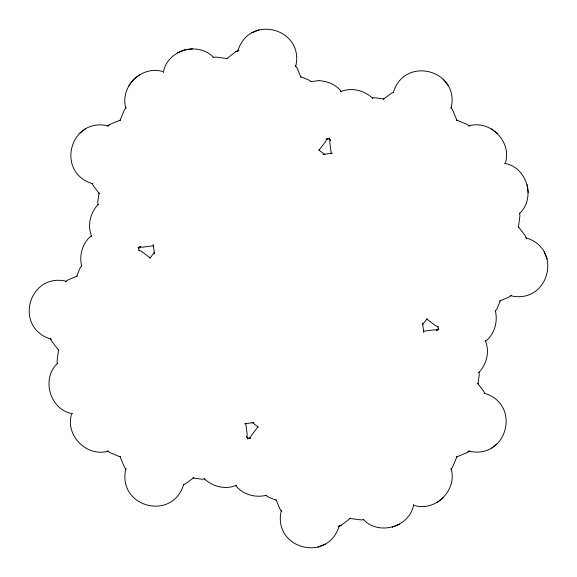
<?xml version="1.0" encoding="UTF-8"?>
<svg xmlns="http://www.w3.org/2000/svg" width="577" height="577" viewBox="0 0 577 577"><rect width="100%" height="100%" fill="white"/><g stroke="black" fill="none" stroke-linecap="round" stroke-linejoin="round"><path stroke-width="0.87" d="M58.594 349.612L57.073 361.238L57.426 363.936M98.963 193.151L97.758 202.289L98.083 204.777M71.505 414.423C65.143 435.628 86.983 457.467 108.195 451.113M163.305 72.673C166.803 50.062 198.12 40.852 213.656 57.52M125.887 468.805C116.763 506.995 172.552 522.005 183.746 484.334M246.754 437.669L247.187 434.344L245.759 423.547M295.698 66.528C304.836 28.309 249.019 13.408 237.832 51.043M281.302 510.472C272.164 548.691 327.981 563.592 339.168 525.957M330.246 139.331L329.813 142.656L331.241 153.453M451.113 108.195C460.237 70.005 404.448 54.995 393.254 92.666M413.695 504.327C410.197 526.938 378.88 536.148 363.344 519.48M505.495 162.577C511.857 141.372 490.017 119.533 468.805 125.887M478.037 383.849L479.242 374.711L478.917 372.223M518.406 227.388L519.927 215.762L519.574 213.064M504.327 163.305C526.938 166.803 536.148 198.12 519.48 213.656M162.577 71.505C141.372 65.143 119.533 86.983 125.887 108.195M119.951 120.629L124.444 109.789L126.103 107.632M76.683 276.304L80.203 267.793L81.732 265.795M500.317 300.696L496.797 309.207L495.268 311.205M457.049 456.371L452.556 467.211L450.897 469.368M326.928 138.444L325.644 141.538L319.009 150.171M250.072 438.556L251.356 435.462L257.991 426.829M108.195 125.887C70.005 116.763 54.995 172.559 92.666 183.746M128.902 85.461L133.648 79.265L139.843 74.512M98.227 204.388C90.221 212.704 87.004 225.816 91.793 236.527M57.52 363.344C40.852 378.88 50.062 410.197 72.673 413.695M149.933 258.236L154.607 252.135M422.393 324.865L427.081 318.756M478.773 372.612C486.786 364.296 489.996 351.184 485.207 340.473M414.423 505.495C435.628 511.857 457.467 490.017 451.113 468.805M468.805 451.113C506.995 460.237 522.005 404.448 484.334 393.254M107.632 126.103L109.789 124.444L120.629 119.951M456.371 457.049L467.211 452.556L469.368 450.897M107.798 125.974L109.789 124.444M91.469 235.683C82.453 242.693 78.962 255.272 81.66 266.206M65.475 281.886L68.129 279.845L77.412 276.001M383.222 99.439L391.192 93.33L393.514 92.363M193.778 477.561L185.808 483.67L183.486 484.637M511.525 295.114L508.871 297.155L499.588 300.999M485.531 341.317C494.547 334.307 498.038 321.728 495.34 310.794M467.211 452.556L469.202 451.026M79.265 133.648L85.461 128.902M226.472 58.847L235.777 51.706L238.871 50.423M338.129 526.577L341.223 525.294L350.527 518.153M491.539 448.098L497.735 443.352M437.157 502.488L443.352 497.735M251.803 32.86L259.015 29.874M238.294 50.668L235.777 51.706M338.706 526.332L341.223 525.294M317.985 547.126L325.197 544.14M177.492 52.774L184.719 49.781L192.458 48.764M340.473 91.793C351.184 87.004 364.296 90.214 372.612 98.227M236.527 485.207C225.816 489.996 212.704 486.786 204.388 478.773M392.281 527.219L399.508 524.226M153.453 245.759L142.656 247.187L139.331 246.754M423.547 331.241L434.344 329.813L437.669 330.246M213.064 57.426L215.762 57.073L227.388 58.594M310.794 81.66L318.533 80.643M372.223 98.083L374.711 97.758L383.849 98.963M323.098 154.441L332.417 153.208M244.583 423.792L253.902 422.559M204.777 478.917L202.289 479.242L193.151 478.037M266.206 495.34C255.272 498.038 242.693 494.547 235.683 485.531M363.936 519.574L361.238 519.927L349.612 518.406M318.547 80.643C327.152 80.989 335.987 84.509 341.317 91.469M510.472 295.698C548.691 304.836 563.592 249.019 525.957 237.832M66.528 281.302C28.309 272.164 13.408 327.981 51.043 339.168M456.371 119.951L467.211 124.444L469.368 126.103M300.696 76.683L309.207 80.203L311.205 81.732M438.556 326.928L435.462 325.644L426.829 319.009M138.444 250.072L141.538 251.356L150.171 257.991M276.304 500.317L267.793 496.797L265.795 495.268M120.629 457.049L109.789 452.556L107.632 450.897M491.539 128.902L497.735 133.648M318.756 149.919L324.865 154.607M252.135 422.393L258.244 427.081M443.352 79.265L448.098 85.461M450.897 107.632L452.556 109.789L457.049 120.629M518.153 226.472L525.294 235.777L526.577 238.871M295.114 65.475L297.155 68.129L300.999 77.412M328.695 138.494L330.282 140.557M477.561 383.222L483.67 391.192L484.637 393.514M99.439 193.778L93.33 185.808L92.363 183.486M246.718 436.443L248.305 438.506M281.886 511.525L279.845 508.871L276.001 499.588M50.423 338.129L51.706 341.223L58.847 350.527M126.103 469.368L124.444 467.211L119.951 456.371M544.14 251.803L547.126 259.015M437.51 326.286L438.837 329.496M138.163 247.497L139.49 250.714M527.219 184.719L528.236 192.458M422.559 323.098L423.792 332.417M153.208 244.583L154.441 253.902M140.557 246.718L138.494 248.305L140.557 246.718M438.506 328.695L436.443 330.282L438.506 328.695M329.496 138.163L326.286 139.49L329.503 138.163M250.714 437.51L247.504 438.837L250.714 437.51"/></g></svg>
